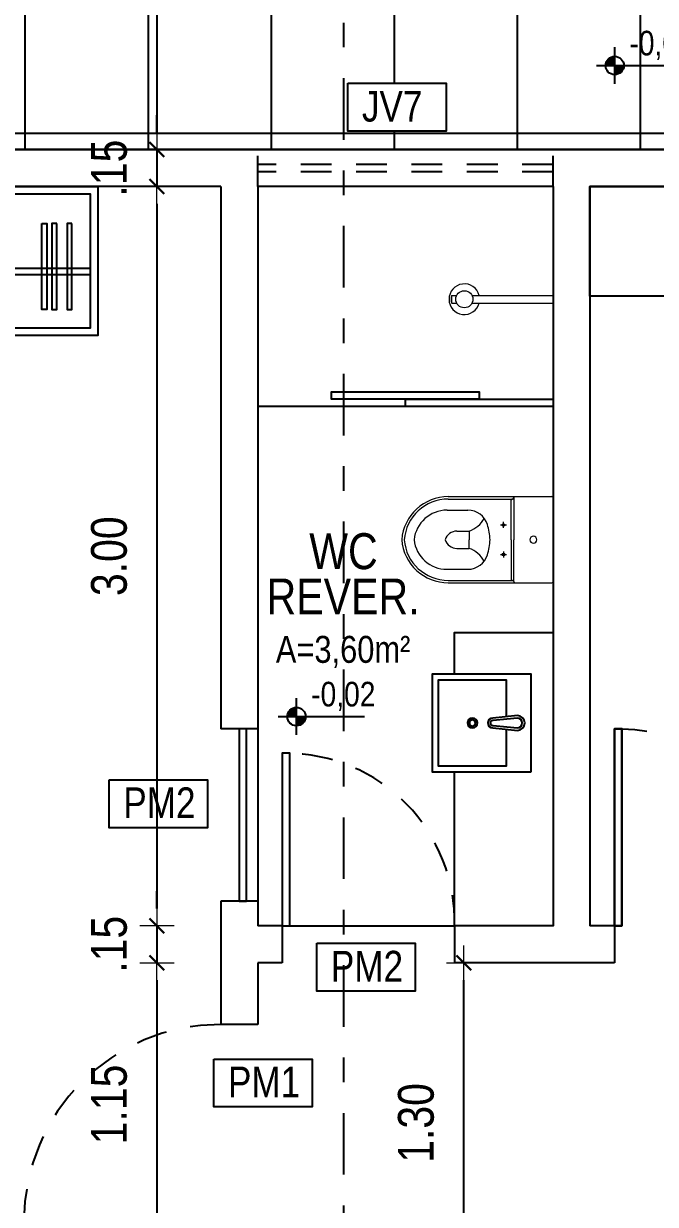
# Model space of a CAD drawing. Header units: millimetres. Extents: x 2718 to 3327, y 272 to 594.
# Drawn here: x 3068.779 to 3071.346, y 428.678 to 433.47 of the extents above; entities that cross this region are included whole.
import ezdxf
from ezdxf.enums import TextEntityAlignment as Align

# ---------------------------------------------------------------- set-up
doc = ezdxf.new("R2010")
doc.units = ezdxf.units.MM
doc.header["$MEASUREMENT"] = 0
doc.linetypes.add('DASHDOT2', pattern=[0.5, 0.25, -0.125, 0, -0.125])
doc.linetypes.add('HIDDEN2', pattern=[0.1875, 0.125, -0.0625])
doc.layers.get('0').update_dxf_attribs({"linetype": 'CONTINUOUS'})
doc.layers.get('DEFPOINTS').update_dxf_attribs({"linetype": 'CONTINUOUS'})
for name, color, linetype in [('003', 3, 'CONTINUOUS'), ('AR-MOB', 252, 'CONTINUOUS'), ('COTA', 7, 'CONTINUOUS'), ('E-txt-g', 3, 'CONTINUOUS'), ('LAYER1', 7, 'CONTINUOUS'), ('MOB', 251, 'CONTINUOUS')]:
    doc.layers.add(name, color=color, linetype=linetype)
for name, color, linetype, lineweight in [('E-Lay-9', 9, 'CONTINUOUS', 9), ('E-Pen-C', 4, 'CONTINUOUS', 15), ('E-Pen-G', 3, 'CONTINUOUS', 30), ('E-Txt-W', 7, 'CONTINUOUS', 20)]:
    doc.layers.add(name, color=color, linetype=linetype, lineweight=lineweight)
doc.styles.add('F2', font='ARIALN.TTF')
doc.styles.add('REG60', font='romans.shx', dxfattribs={"width": 0.8, "height": 0.15})
doc.styles.add('REG80', font='romans.shx', dxfattribs={"width": 0.8, "height": 0.2})
doc.dimstyles.new('DIMENSION-1', dxfattribs={"dimtxt": 0.145, "dimasz": 0.07, "dimexe": 1, "dimexo": 0, "dimgap": 0.12, "dimtad": 1, "dimzin": 7, "dimdsep": 46, "dimtxsty": 'F2', "dimblk1": 'TRACO', "dimblk2": 'TRACO', "dimsah": 1, "dimcen": 1, "dimse1": 1, "dimse2": 1, "dimclrd": 4, "dimclre": 256, "dimclrt": 4, "dimadec": 8, "dimazin": 0, "dimtfac": 1, "dimtix": 1, "dimtmove": 2, "dimatfit": 3, "dimldrblk": 'TRACO', "dimfxl": 1, "dimtolj": 1, "dimtzin": 0, "dimarcsym": 0})

# ---------------------------------------------------------------- blocks, each defined once
blk = doc.blocks.new('TXT-AMB75')
at = {"layer": 'E-txt-g', "style": 'REG80', "width": 0.8, "flags": 8}
blk.add_attdef('TXT', text='', height=0.2, dxfattribs=at).set_placement((0.0055, 0.2964), align=Align.CENTER)
at = {"layer": 'E-Txt-W', "style": 'REG60', "width": 0.8, "flags": 8}
blk.add_attdef('TXT', text='', height=0.15, dxfattribs=at).set_placement((0.0055, 0.0271), align=Align.CENTER)
blk = doc.blocks.new('NV')
at = {"color": 4, "linetype": 'ByBlock', "ltscale": 0.5}
for p, q in [((-1.4143, -0.1421), (-1.4143, 0.1067)), ((-1.5387, -0.0177), (-0.9535, -0.0177))]:
    blk.add_line(p, q, dxfattribs=at)
at = {"color": 4, "ltscale": 2.5}
blk.add_circle((-1.4143, -0.0177), 0.0622, dxfattribs=at)
at = {"color": 4}
for points in [[(-1.4143, -0.0177), (-1.4583, 0.0263), (-1.4765, -0.0177), (-1.4717, 0.0061)], [(-1.4143, -0.0177), (-1.4143, 0.0445), (-1.4583, 0.0263), (-1.4381, 0.0398)], [(-1.4143, -0.0177), (-1.3521, -0.0177), (-1.3703, -0.0617), (-1.3568, -0.0415)], [(-1.4143, -0.0177), (-1.3703, -0.0617), (-1.4143, -0.0799), (-1.3905, -0.0752)]]:
    blk.add_solid(points, dxfattribs=at)
at = {"layer": 'E-Txt-W', "color": 4, "ltscale": 2.5, "style": 'F2'}
blk.add_attdef('COTAPISO', (-1.3058, 0.0735), '', height=0.15, dxfattribs=at)
blk = doc.blocks.new('TRACO')
at = {"layer": 'E-Pen-C'}
for p, q in [((0, 1), (0, -1)), ((-1, 0), (1, 0))]:
    blk.add_line(p, q, dxfattribs=at)
at = {"layer": 'E-Pen-G'}
blk.add_line((-0.424, -0.424), (0.424, 0.424), dxfattribs=at)
blk = doc.blocks.new('*D420')
at = {"layer": 'COTA', "color": 4, "linetype": 'Continuous', "lineweight": -2, "transparency": 16777216}
blk.add_line((3069.3205, 434.3898), (3069.3205, 433.0289), dxfattribs=at)
at = {"layer": 'DEFPOINTS', "color": 0, "linetype": 'Continuous', "transparency": 16777216}
for p in [(3069.4346, 434.4598), (3069.3205, 432.9589), (3069.4344, 432.9589, -1.8296)]:
    blk.add_point(p, dxfattribs=at)
at = {"layer": 'COTA', "color": 4, "linetype": 'Continuous', "lineweight": -2, "transparency": 16777216, "xscale": 0.07, "yscale": 0.07, "zscale": 0.07}
for p, rotation in [((3069.3205, 434.4598), 90), ((3069.3205, 432.9589), 270)]:
    blk.add_blockref('TRACO', p, dxfattribs=dict(at, rotation=rotation))
at = {"layer": 'COTA', "color": 4, "linetype": 'Continuous', "transparency": 16777216, "insert": (3069.1264, 433.7094), "char_height": 0.145, "attachment_point": 5, "rotation": 90, "style": 'F2'}
blk.add_mtext('\\A1;1.50', dxfattribs=at)
blk = doc.blocks.new('*D421')
at = {"layer": 'COTA', "color": 4, "linetype": 'Continuous', "lineweight": -2, "transparency": 16777216}
for p, q in [((3069.3205, 433.0289), (3069.3205, 433.0989)), ((3069.3205, 432.9589), (3069.3205, 432.8089)), ((3069.3205, 432.7389), (3069.3205, 432.6689))]:
    blk.add_line(p, q, dxfattribs=at)
at = {"layer": 'DEFPOINTS', "color": 0, "linetype": 'Continuous', "transparency": 16777216}
for p in [(3069.4344, 432.9589, -1.8296), (3069.3205, 432.8089), (3069.5799, 432.8089, -1.8296)]:
    blk.add_point(p, dxfattribs=at)
at = {"layer": 'COTA', "color": 4, "linetype": 'Continuous', "lineweight": -2, "transparency": 16777216, "xscale": 0.07, "yscale": 0.07, "zscale": 0.07}
for p, rotation in [((3069.3205, 432.9589), 270), ((3069.3205, 432.8089), 90)]:
    blk.add_blockref('TRACO', p, dxfattribs=dict(at, rotation=rotation))
at = {"layer": 'COTA', "color": 4, "linetype": 'Continuous', "transparency": 16777216, "insert": (3069.1264, 432.8839), "char_height": 0.145, "attachment_point": 5, "rotation": 90, "style": 'F2'}
blk.add_mtext('\\A1;.15', dxfattribs=at)
blk = doc.blocks.new('*D422')
at = {"layer": 'COTA', "color": 4, "linetype": 'Continuous', "lineweight": -2, "transparency": 16777216}
blk.add_line((3069.3205, 432.7389), (3069.3205, 429.8789), dxfattribs=at)
at = {"layer": 'DEFPOINTS', "color": 0, "linetype": 'Continuous', "transparency": 16777216}
for p in [(3069.5799, 432.8089, -1.8296), (3069.3205, 429.8089), (3069.7299, 429.8089, -1.8296)]:
    blk.add_point(p, dxfattribs=at)
at = {"layer": 'COTA', "color": 4, "linetype": 'Continuous', "lineweight": -2, "transparency": 16777216, "xscale": 0.07, "yscale": 0.07, "zscale": 0.07}
for p, rotation in [((3069.3205, 432.8089), 90), ((3069.3205, 429.8089), 270)]:
    blk.add_blockref('TRACO', p, dxfattribs=dict(at, rotation=rotation))
at = {"layer": 'COTA', "color": 4, "linetype": 'Continuous', "transparency": 16777216, "insert": (3069.1264, 431.3089), "char_height": 0.145, "attachment_point": 5, "rotation": 90, "style": 'F2'}
blk.add_mtext('\\A1;3.00', dxfattribs=at)
blk = doc.blocks.new('*D423')
at = {"layer": 'COTA', "color": 4, "linetype": 'Continuous', "lineweight": -2, "transparency": 16777216}
for p, q in [((3069.3205, 429.8789), (3069.3205, 429.9489)), ((3069.3205, 429.8089), (3069.3205, 429.6589)), ((3069.3205, 429.5889), (3069.3205, 429.5189))]:
    blk.add_line(p, q, dxfattribs=at)
at = {"layer": 'DEFPOINTS', "color": 0, "linetype": 'Continuous', "transparency": 16777216}
for p in [(3069.7299, 429.8089, -1.8296), (3069.3205, 429.6589), (3069.7299, 429.6589, -1.8296)]:
    blk.add_point(p, dxfattribs=at)
at = {"layer": 'COTA', "color": 4, "linetype": 'Continuous', "lineweight": -2, "transparency": 16777216, "xscale": 0.07, "yscale": 0.07, "zscale": 0.07}
for p, rotation in [((3069.3205, 429.8089), 270), ((3069.3205, 429.6589), 90)]:
    blk.add_blockref('TRACO', p, dxfattribs=dict(at, rotation=rotation))
at = {"layer": 'COTA', "color": 4, "linetype": 'Continuous', "transparency": 16777216, "insert": (3069.1264, 429.7339), "char_height": 0.145, "attachment_point": 5, "rotation": 90, "style": 'F2'}
blk.add_mtext('\\A1;.15', dxfattribs=at)
blk = doc.blocks.new('*D424')
at = {"layer": 'COTA', "color": 4, "linetype": 'Continuous', "lineweight": -2, "transparency": 16777216}
blk.add_line((3069.3205, 429.5889), (3069.3205, 428.5789), dxfattribs=at)
at = {"layer": 'DEFPOINTS', "color": 0, "linetype": 'Continuous', "transparency": 16777216}
for p in [(3069.7299, 429.6589, -1.8296), (3069.3205, 428.5089), (3069.5799, 428.5089, -1.8296)]:
    blk.add_point(p, dxfattribs=at)
at = {"layer": 'COTA', "color": 4, "linetype": 'Continuous', "lineweight": -2, "transparency": 16777216, "xscale": 0.07, "yscale": 0.07, "zscale": 0.07}
for p, rotation in [((3069.3205, 429.6589), 90), ((3069.3205, 428.5089), 270)]:
    blk.add_blockref('TRACO', p, dxfattribs=dict(at, rotation=rotation))
at = {"layer": 'COTA', "color": 4, "linetype": 'Continuous', "transparency": 16777216, "insert": (3069.1264, 429.0839), "char_height": 0.145, "attachment_point": 5, "rotation": 90, "style": 'F2'}
blk.add_mtext('\\A1;1.15', dxfattribs=at)
blk = doc.blocks.new('*D449')
at = {"layer": 'COTA', "color": 4, "linetype": 'Continuous', "lineweight": -2, "transparency": 16777216}
blk.add_line((3070.5674, 428.4289), (3070.5674, 429.5889), dxfattribs=at)
at = {"layer": 'DEFPOINTS', "color": 0, "linetype": 'Continuous', "transparency": 16777216}
for p in [(3070.5674, 429.6589), (3071.0477, 429.6589, -1.8296), (3071.3299, 428.3589, -1.8296)]:
    blk.add_point(p, dxfattribs=at)
at = {"layer": 'COTA', "color": 4, "linetype": 'Continuous', "lineweight": -2, "transparency": 16777216, "xscale": 0.07, "yscale": 0.07, "zscale": 0.07}
for p, rotation in [((3070.5674, 429.6589), 90), ((3070.5674, 428.3589), 270)]:
    blk.add_blockref('TRACO', p, dxfattribs=dict(at, rotation=rotation))
at = {"layer": 'COTA', "color": 4, "linetype": 'Continuous', "transparency": 16777216, "insert": (3070.3734, 429.0089), "char_height": 0.145, "attachment_point": 5, "rotation": 90, "style": 'F2'}
blk.add_mtext('\\A1;1.30', dxfattribs=at)
blk = doc.blocks.new('CUBA QUADRADA-flat-4-flat-1')
at = {"layer": 'MOB'}
blk.add_lwpolyline([(0, -0.2), (0.4, -0.2), (0.4, 0.2), (0, 0.2)], close=True, dxfattribs=at)
blk.add_lwpolyline([(0.1, -0.0255), (0.1, -0.175), (0.375, -0.175), (0.375, 0.175), (0.1, 0.175), (0.1, 0.0255)], dxfattribs=at)
for points in [[(0.155, -0.02), (0.055, -0.03, -1), (0.055, 0.03), (0.155, 0.02, -1)], [(0.155, -0.01), (0.055, -0.02, -1), (0.055, 0.02), (0.155, 0.01, -1)]]:
    blk.add_lwpolyline(points, format="xyb", close=True, dxfattribs=at)
for radius in [0.02, 0.0125]:
    blk.add_circle((0.2375, 0), radius, dxfattribs=at)
blk = doc.blocks.new('vaso-s')
at = {"color": 8}
for start, end in [(0, 180), (180, 0)]:
    blk.add_arc((0.08, 0), 0.0143, start, end, dxfattribs=at)
at = {"layer": 'E-Lay-9', "color": 8}
for p, q in [((0, 0.17), (0, 0)), ((0.4256, 0.175), (0.005, 0.175)), ((0.16, 0.17), (0.16, 0.17)), ((0.16, 0.17), (0.16, 0)), ((0.4256, 0.165), (0.165, 0.165)), ((0.17, 0), (0.17, 0.16)), ((0.4306, 0.12), (0.3459, 0.12)), ((0.2134, 0.06), (0.1891, 0.06)), ((0.2013, 0.0479), (0.2013, 0.0722)), ((0.3406, 0.035), (0.3406, 0)), ((0.3906, 0.035), (0.3406, 0.035)), ((0, -0.17), (0, 0)), ((0.16, -0.17), (0.16, 0)), ((0.17, 0), (0.17, -0.1601)), ((0.2013, -0.0479), (0.2013, -0.0722)), ((0.3406, -0.035), (0.3406, 0)), ((0.3906, -0.035), (0.3406, -0.035)), ((0.2134, -0.06), (0.1891, -0.06)), ((0.4306, -0.12), (0.3459, -0.12)), ((0.4256, -0.175), (0.005, -0.175)), ((0.16, -0.17), (0.16, -0.17)), ((0.4256, -0.165), (0.165, -0.165))]:
    blk.add_line(p, q, dxfattribs=at)
for centre in [(0.2013, 0.06), (0.2013, -0.06)]:
    blk.add_circle(centre, 0.005, dxfattribs=at)
for centre, radius, start, end in [((0.005, 0.17), 0.005, 90, 180), ((0.155, 0.17), 0.005, 0, 90), ((0.165, 0.17), 0.00495, 180, 270), ((0.165, 0.16), 0.00495, 0, 90), ((0.4256, -0.015), 0.19, 4.5281, 90), ((0.4256, -0.015), 0.18, 4.7802, 90), ((0.3459, 0.0375), 0.0825, 90, 163.0355), ((0.4306, -0.015), 0.135, 6.3794, 90), ((0.518, -0.015), 0.2624, 163.0355, 176.7233), ((0.3754, 0.1358), 0.1066, 206.9395, 250.9647), ((0.3906, -0.015), 0.05, 17.4576, 90), ((0.518, 0.015), 0.2624, 183.2767, 196.9645), ((0.3754, -0.1358), 0.1066, 109.0353, 153.0605), ((0.3906, 0.015), 0.05, 270, 342.5424), ((0.4256, 0.015), 0.19, 270, 355.4719), ((0.4256, 0.015), 0.18, 270, 355.2198), ((0.4306, 0.015), 0.135, 270, 353.6206), ((0.3459, -0.0375), 0.0825, 196.9645, 270), ((0.005, -0.17), 0.005, 180, 270), ((0.155, -0.17), 0.005, 270, 0), ((0.165, -0.17), 0.00495, 90, 180), ((0.165, -0.1601), 0.00495, 270, 0)]:
    blk.add_arc(centre, radius, start, end, dxfattribs=at)
blk = doc.blocks.new('Chuveiro')
at = {"layer": 'E-Lay-9', "color": 8}
for p, q in [((-0.0311, 0.0156), (-0.3604, 0.0156)), ((0.0509, 0.0156), (0.0311, 0.0156)), ((0.0509, 0.0156), (0.0509, -0.0156)), ((-0.0311, -0.0156), (-0.3604, -0.0156)), ((0.0509, -0.0156), (0.0311, -0.0156))]:
    blk.add_line(p, q, dxfattribs=at)
blk.add_circle((0, 0), 0.0348, dxfattribs=at)
for centre, radius, start, end in [((0, 0), 0.0624, 194.4775, 165.5225), ((0.0093, 0), 0.0444, 339.4266, 20.5734)]:
    blk.add_arc(centre, radius, start, end, dxfattribs=at)

msp = doc.modelspace()

# ---------------------------------------------------------------- hatches: boundary and pattern name
h = msp.add_hatch()
h.set_pattern_fill('ANSI37,_O', color=8, scale=4, angle=45)
h.set_pattern_definition([(90, (1504.2853, 394.5255), (-0.5, 1e-16), []), (180, (1504.2853, 394.5255), (-1e-16, -0.5), [])])
h.paths.add_polyline_path([(3066.5299, 432.9589), (3075.7299, 432.9589), (3075.7299, 434.4589), (3066.5299, 434.4589)])
h.paths.add_polyline_path([(3070.9295, 433.6782), (3071.81, 433.6782), (3071.81, 433.8969), (3070.9295, 433.8969)], flags=24)
h.paths.add_polyline_path([(3071.0287, 433.4638), (3071.7108, 433.4638), (3071.7108, 433.6609), (3071.0287, 433.6609)], flags=24)
h.paths.add_polyline_path([(3071.1804, 433.3003), (3071.1804, 433.3376), (3071.1661, 433.3348), (3071.154, 433.3267)], flags=24)
h.paths.add_polyline_path([(3071.1804, 433.3003), (3071.154, 433.3267), (3071.1459, 433.3146), (3071.1431, 433.3003)], flags=24)
h.paths.add_polyline_path([(3071.1804, 433.3003), (3071.2177, 433.3003), (3071.2149, 433.286), (3071.2068, 433.2739)], flags=24)
h.paths.add_polyline_path([(3071.1804, 433.3003), (3071.2068, 433.2739), (3071.1947, 433.2658), (3071.1804, 433.263)], flags=24)
edge = h.paths.add_edge_path(flags=16)
edge.add_line((3071.1804, 433.2257), (3071.1804, 433.375))
edge = h.paths.add_edge_path(flags=16)
edge.add_arc((3071.1804, 433.3003), 0.0373, 0, 360)
edge = h.paths.add_edge_path(flags=16)
edge.add_line((3071.1057, 433.3003), (3071.4568, 433.3003))
h.paths.add_polyline_path([(3071.21, 433.2914), (3071.5313, 433.2914), (3071.5313, 433.4717), (3071.21, 433.4717)], flags=24)
h.paths.add_polyline_path([(3069.6312, 434.2589), (3069.8312, 434.2589), (3069.8312, 434.4589), (3069.6312, 434.4589)], flags=16)
h.paths.add_polyline_path([(3072.6801, 434.2589), (3072.8801, 434.2589), (3072.8801, 434.4589), (3072.6801, 434.4589)], flags=16)
h.paths.add_polyline_path([(3073.0924, 433.2215), (3073.4927, 433.2215), (3073.4927, 433.0269), (3073.0924, 433.0269)], flags=16)
h.paths.add_polyline_path([(3070.0958, 433.2282), (3070.4961, 433.2282), (3070.4961, 433.0336), (3070.0958, 433.0336)], flags=16)
h.paths.add_polyline_path([(3066.5299, 434.2589), (3066.7299, 434.2589), (3066.7299, 434.4589), (3066.5299, 434.4589)], flags=17)
h.paths.add_polyline_path([(3069.2766, 433.5067), (3069.2766, 433.9025), (3068.9747, 433.9025), (3068.9747, 433.5067)], flags=24)
h.paths.add_polyline_path([(3074.3697, 433.5062), (3074.3697, 433.902), (3074.0678, 433.902), (3074.0678, 433.5062)], flags=24)
at = {"layer": 'COTA', "linetype": 'Continuous'}
h = msp.add_hatch(dxfattribs=at)
h.set_pattern_fill('PATIO3', color=8, scale=0.6, style=0, pattern_type=2)
h.set_pattern_definition([(243.4349, (1504.40528, 395.1255), (0.600000786, 0.599999495), [0.201246, -1.1403948]), (153.4349, (1504.52528, 395.0655), (0.599999495, -0.600000786), [0.1341642, -1.2074766]), (153.4349, (1504.67528, 395.0655), (0.599999495, -0.600000786), [0.1341642, -1.2074766]), (243.4349, (1504.55528, 395.1255), (0.600000786, 0.599999495), [0.0670818, -1.274559]), (153.4349, (1504.82528, 395.0655), (0.599999495, -0.600000786), [0.1341642, -1.2074766]), (243.4349, (1504.70528, 395.1255), (0.600000786, 0.599999495), [0.1341642, -1.2074766]), (158.1986, (1504.88528, 395.1135), (-1.800000164, 0.599999946), [0.0323112, -3.1987878]), (243.4349, (1504.85528, 395.1255), (0.600000786, 0.599999495), [0.0670818, -1.274559]), (154.9831, (1504.885276, 394.963495), (-7.7999997481, 3.60000110015), [0.0993174, -9.8324496]), (63.4349, (1504.70528, 394.8255), (-0.600000786, -0.599999495), [0.201246, -1.1403948]), (153.4349, (1504.76528, 394.9455), (0.599999495, -0.600000786), [0.1341642, -1.2074766]), (63.4349, (1504.55528, 394.8255), (-0.600000786, -0.599999495), [0.0670818, -1.274559]), (153.4349, (1504.61528, 394.9455), (0.599999495, -0.600000786), [0.1341642, -1.2074766]), (153.4349, (1504.46528, 394.9455), (0.599999495, -0.600000786), [0.1341642, -1.2074766]), (63.4349, (1504.40528, 394.8255), (-0.600000786, -0.599999495), [0.201246, -1.1403948]), (63.4349, (1504.79528, 394.7055), (-0.600000786, -0.599999495), [0.201246, -1.1403948]), (153.4349, (1504.85528, 394.8255), (0.599999495, -0.600000786), [0.1341642, -1.2074766]), (153.4349, (1504.70528, 394.8255), (0.599999495, -0.600000786), [0.1341642, -1.2074766]), (63.4349, (1504.49528, 394.7055), (-0.600000786, -0.599999495), [0.1341642, -1.2074766]), (153.4349, (1504.55528, 394.8255), (0.599999495, -0.600000786), [0.1341642, -1.2074766]), (153.4349, (1504.40528, 394.8255), (0.599999495, -0.600000786), [0.1341642, -1.2074766]), (63.4349, (1504.28528, 394.5855), (-0.600000786, -0.599999495), [0.201246, -1.1403948]), (153.4349, (1504.88528, 394.7355), (0.599999495, -0.600000786), [0.0670818, -1.274559]), (153.4349, (1504.79528, 394.7055), (0.599999495, -0.600000786), [0.1341642, -1.2074766]), (153.4349, (1504.64528, 394.7055), (0.599999495, -0.600000786), [0.1341642, -1.2074766]), (153.4349, (1504.49528, 394.7055), (0.599999495, -0.600000786), [0.1341642, -1.2074766]), (153.4349, (1504.34528, 394.7055), (0.599999495, -0.600000786), [0.0670818, -1.274559]), (153.4349, (1504.88528, 394.5855), (0.599999495, -0.600000786), [0.1341642, -1.2074766]), (63.4349, (1504.70528, 394.5255), (-0.600000786, -0.599999495), [0.1341642, -1.2074766]), (153.4349, (1504.73528, 394.5855), (0.599999495, -0.600000786), [0.1341642, -1.2074766]), (243.4349, (1504.46528, 394.6455), (0.600000786, 0.599999495), [0.1341642, -1.2074766]), (153.4349, (1504.58528, 394.5855), (0.599999495, -0.600000786), [0.1341642, -1.2074766]), (153.4349, (1504.43528, 394.5855), (0.599999495, -0.600000786), [0.1341642, -1.2074766]), (154.9831, (1504.375276, 395.065495), (-7.7999997481, 3.60000110015), [0.0993174, -9.8324496]), (158.1986, (1504.31528, 394.9455), (-1.800000164, 0.599999946), [0.0323112, -3.1987878]), (243.4349, (1504.67528, 394.7655), (0.600000786, 0.599999495), [0.201246, -1.1403948]), (63.4349, (1504.61528, 394.9455), (-0.600000786, -0.599999495), [0.0670818, -1.274559])])
h.paths.add_polyline_path([(3060.3799, 428.7089), (3061.5339, 428.7078), (3061.5299, 428.7089), (3061.5298, 434.4582), (3075.7299, 434.4582), (3075.7299, 435.6089), (3075.7299, 439.3089), (3072.0942, 439.3089), (3072.0576, 438.9089), (3071.9542, 438.5457), (3071.7507, 438.2372), (3071.4173, 437.9047), (3071.0602, 437.6986), (3070.6879, 437.5886), (3070.4601, 437.5666), (3060.3799, 437.5666)])
h.paths.add_polyline_path([(3069.444, 435.4723), (3069.9233, 435.1964), (3072.3012, 435.2501), (3073.5022, 435.278), (3073.8584, 435.3811), (3073.9805, 436.0698), (3073.9689, 436.5428), (3073.8659, 436.8669), (3073.7508, 437.0402), (3072.9635, 437.1232), (3070.6913, 437.1523), (3070.0311, 437.1169), (3069.4121, 436.9755), (3069.368, 436.6376), (3069.3687, 435.6459), (3069.4167, 435.4781)], flags=16)
h.paths.add_polyline_path([(3067.0837, 435.7925), (3067.0837, 435.8298), (3067.0694, 435.827), (3067.0573, 435.8189)], flags=24)
h.paths.add_polyline_path([(3067.0837, 435.7925), (3067.0573, 435.8189), (3067.0492, 435.8068), (3067.0464, 435.7925)], flags=24)
h.paths.add_polyline_path([(3067.0837, 435.7925), (3067.121, 435.7925), (3067.1182, 435.7782), (3067.1101, 435.7661)], flags=24)
h.paths.add_polyline_path([(3067.0837, 435.7925), (3067.1101, 435.7661), (3067.098, 435.758), (3067.0837, 435.7551)], flags=24)
edge = h.paths.add_edge_path(flags=16)
edge.add_line((3067.0837, 435.7178), (3067.0837, 435.8671))
edge = h.paths.add_edge_path(flags=16)
edge.add_arc((3067.0837, 435.7925), 0.0373, 0, 360)
edge = h.paths.add_edge_path(flags=16)
edge.add_line((3067.0091, 435.7925), (3067.3602, 435.7925))
h.paths.add_polyline_path([(3067.1134, 435.7836), (3067.4346, 435.7836), (3067.4346, 435.9639), (3067.1134, 435.9639)], flags=24)
h.paths.add_polyline_path([(3066.7386, 436.1666), (3067.8076, 436.1666), (3067.8076, 436.3929), (3066.7386, 436.3929)], flags=24)
h.paths.add_polyline_path([(3066.932, 435.956), (3067.6141, 435.956), (3067.6141, 436.1531), (3066.932, 436.1531)], flags=24)
h.paths.add_polyline_path([(3061.403, 435.4723), (3061.8823, 435.1964), (3064.2602, 435.2501), (3065.4612, 435.278), (3065.8174, 435.3811), (3065.9395, 436.0699), (3065.9278, 436.5429), (3065.8248, 436.8669), (3065.7098, 437.0402), (3064.9225, 437.1233), (3062.6503, 437.1524), (3061.99, 437.1169), (3061.371, 436.9756), (3061.3269, 436.6377), (3061.3276, 435.6459), (3061.3757, 435.4781)], flags=16)
h.paths.add_polyline_path([(3060.612, 435.953), (3061.0123, 435.953), (3061.0123, 435.7583), (3060.612, 435.7583)], flags=16)
h.paths.add_polyline_path([(3060.415, 433.9372), (3060.415, 436.9372), (3060.385, 436.9372), (3060.385, 433.9372)], flags=16)
h.paths.add_polyline_path([(3060.415, 429.4335), (3060.415, 432.9372), (3060.385, 432.9372), (3060.385, 429.4335)], flags=16)
h.paths.add_polyline_path([(3060.612, 431.7891), (3061.0123, 431.7891), (3061.0123, 431.5945), (3060.612, 431.5945)], flags=16)
h.paths.add_polyline_path([(3066.8309, 435.3574), (3067.91, 435.3574), (3067.91, 435.5618), (3066.8309, 435.5618)], flags=24)
h.paths.add_polyline_path([(3066.7066, 435.5252), (3068.1598, 435.5252), (3068.1598, 435.6884), (3066.7066, 435.6884)], flags=24)
h.paths.add_polyline_path([(3067.9844, 434.816), (3068.3803, 434.816), (3068.3803, 435.1178), (3067.9844, 435.1178)], flags=24)
h.paths.add_polyline_path([(3068.6472, 435.8172), (3068.6472, 436.213), (3068.3453, 436.213), (3068.3453, 435.8172)], flags=24)
h.paths.add_polyline_path([(3064.5827, 434.816), (3064.9786, 434.816), (3064.9786, 435.1178), (3064.5827, 435.1178)], flags=24)
h.paths.add_polyline_path([(3066.4746, 434.816), (3066.7781, 434.816), (3066.7781, 435.1178), (3066.4746, 435.1178)], flags=24)
h.paths.add_polyline_path([(3069.5759, 434.816), (3069.8794, 434.816), (3069.8794, 435.1178), (3069.5759, 435.1178)], flags=24)
h.paths.add_polyline_path([(3071.0589, 434.816), (3071.4547, 434.816), (3071.4547, 435.1178), (3071.0589, 435.1178)], flags=24)
h.paths.add_polyline_path([(3072.6249, 434.816), (3072.9283, 434.816), (3072.9283, 435.1178), (3072.6249, 435.1178)], flags=24)
h.paths.add_polyline_path([(3074.1082, 434.816), (3074.5041, 434.816), (3074.5041, 435.1178), (3074.1082, 435.1178)], flags=24)
h.paths.add_polyline_path([(3075.1517, 434.8306), (3075.1517, 435.2264), (3074.8498, 435.2264), (3074.8498, 434.8306)], flags=24)
h.paths.add_polyline_path([(3060.5771, 434.816), (3060.973, 434.816), (3060.973, 435.1178), (3060.5771, 435.1178)], flags=24)
h.paths.add_polyline_path([(3061.8271, 434.816), (3062.2229, 434.816), (3062.2229, 435.1178), (3061.8271, 435.1178)], flags=24)
h.paths.add_polyline_path([(3062.6245, 434.816), (3062.928, 434.816), (3062.928, 435.1178), (3062.6245, 435.1178)], flags=24)
h.paths.add_polyline_path([(3075.4046, 438.5923), (3075.7868, 438.5923), (3075.7868, 438.8837), (3075.4046, 438.8837)], flags=9)
h.paths.add_polyline_path([(3074.2776, 438.5923), (3074.5705, 438.5923), (3074.5705, 438.8837), (3074.2776, 438.8837)], flags=24)
h.paths.add_polyline_path([(3073.1398, 438.5923), (3073.5219, 438.5923), (3073.5219, 438.8837), (3073.1398, 438.8837)], flags=24)
h.paths.add_polyline_path([(3072.0942, 438.5923), (3072.3872, 438.5923), (3072.3872, 438.8837), (3072.0942, 438.8837)], flags=24)
h.paths.add_polyline_path([(3074.4748, 438.8938), (3076.2538, 438.8938), (3076.2538, 439.166), (3074.4748, 439.166)], flags=9)
h.paths.add_polyline_path([(3061.3124, 431.3861), (3061.3124, 431.782), (3061.0106, 431.782), (3061.0106, 431.3861)], flags=24)

# ---------------------------------------------------------------- linework, layer by layer
at = {"color": 8}
for points in [[(3066.5299, 432.9589), (3075.7299, 432.9589), (3075.7299, 434.4589), (3066.5299, 434.4589)], [(3066.6799, 432.8089), (3069.0799, 432.8089), (3069.0799, 432.205), (3066.6799, 432.205)], [(3066.7099, 432.7789), (3069.0499, 432.7789), (3069.0499, 432.235), (3066.7099, 432.235)], [(3071.0799, 432.3641), (3071.0799, 432.8089), (3072.5099, 432.8089), (3072.5099, 432.3641)]]:
    msp.add_lwpolyline(points, close=True, dxfattribs=at)
at = {"color": 6}
for points, elevation in [([(3070.0958, 433.2282), (3070.4961, 433.2282), (3070.4961, 433.0336), (3070.0958, 433.0336)], 3.6592), ([(3069.1263, 430.4013), (3069.5266, 430.4013), (3069.5266, 430.2067), (3069.1263, 430.2067)], 1.8296), ([(3069.9696, 429.7381), (3070.3699, 429.7381), (3070.3699, 429.5434), (3069.9696, 429.5434)], 1.8296), ([(3069.5515, 429.2683), (3069.9518, 429.2683), (3069.9518, 429.0736), (3069.5515, 429.0736)], 3.6592)]:
    msp.add_lwpolyline(points, close=True, dxfattribs=dict(at, elevation=elevation))
at = {"color": 7}
for points in [[(3070.6299, 431.9463), (3070.0299, 431.9463), (3070.0299, 431.9763), (3070.6299, 431.9763)], [(3070.9299, 431.9163), (3070.3299, 431.9163), (3070.3299, 431.9463), (3070.9299, 431.9463)]]:
    msp.add_lwpolyline(points, close=True, dxfattribs=at)
at = {"color": 8}
msp.add_lwpolyline([(3070.5299, 430.8321), (3070.5299, 430.9998), (3070.9299, 430.9998), (3070.9299, 429.8089), (3070.5299, 429.8089), (3070.5299, 430.4321)], dxfattribs=at)
at = {"color": 8, "linetype": 'HIDDEN2'}
for centre, radius, start, end in [((3071.1799, 429.8089), 0.8, 0, 90), ((3069.8449, 429.8237), 0.6852, 358.759, 90), ((3069.5799, 428.6089, -0.8927), 0.8, 90, 180)]:
    msp.add_arc(centre, radius, start, end, dxfattribs=at)
at = {"layer": '003', "color": 8, "ltscale": 0.5}
for p, q in [((3066.7099, 432.4773), (3069.0499, 432.4773)), ((3066.7099, 432.4523), (3069.0499, 432.4523))]:
    msp.add_line(p, q, dxfattribs=at)
for points in [[(3068.8527, 432.6596), (3068.8727, 432.6596), (3068.8727, 432.3096), (3068.8527, 432.3096)], [(3068.9137, 432.6596), (3068.8937, 432.6596), (3068.8937, 432.3096), (3068.9137, 432.3096)], [(3068.9752, 432.6596), (3068.9552, 432.6596), (3068.9552, 432.3096), (3068.9752, 432.3096)]]:
    msp.add_lwpolyline(points, close=True, dxfattribs=at)
at = {"layer": 'COTA', "color": 2, "linetype": 'DASHDOT2'}
msp.add_line((3070.0793, 420.3991), (3070.0793, 444.9886), dxfattribs=at)
at = {"layer": 'COTA', "color": 5, "linetype": 'Continuous'}
for p, q in [((3072.5013, 432.9589), (3066.5299, 432.9589)), ((3069.5799, 432.8089), (3066.6799, 432.8089)), ((3069.5799, 432.8089), (3069.5799, 430.6089)), ((3069.7299, 432.8089), (3069.7299, 430.6089)), ((3070.9299, 432.8089), (3069.7299, 432.8089)), ((3070.9299, 432.8089), (3070.9299, 430.6943)), ((3070.9299, 432.8089), (3070.9299, 429.8089)), ((3071.0799, 432.8089), (3071.0799, 429.8089)), ((3071.0799, 432.8089), (3071.0799, 429.8089)), ((3072.5013, 432.8089), (3071.0799, 432.8089)), ((3069.7299, 430.6089), (3069.5799, 430.6089)), ((3069.7299, 429.9089), (3069.5799, 429.9089)), ((3069.5799, 429.9089), (3069.5799, 429.4089)), ((3069.7299, 429.9089), (3069.7299, 429.8089)), ((3069.8299, 429.8089), (3069.7299, 429.8089)), ((3069.8299, 429.8089), (3069.8299, 429.6589)), ((3070.5299, 429.8089), (3070.5299, 429.6589)), ((3070.9299, 429.8089), (3070.5299, 429.8089)), ((3071.1799, 429.8089), (3071.0799, 429.8089)), ((3071.1799, 429.8089), (3071.1799, 429.6589)), ((3069.8299, 429.6589), (3069.7299, 429.6589)), ((3069.7299, 429.6589), (3069.7299, 429.4089)), ((3071.1799, 429.6589), (3070.5299, 429.6589)), ((3069.7299, 429.4089), (3069.5799, 429.4089))]:
    msp.add_line(p, q, dxfattribs=at)
at = {"layer": 'COTA', "color": 8, "linetype": 'HIDDEN2'}
for p, q in [((3069.7299, 432.8089), (3069.7299, 432.9589)), ((3070.9299, 432.8089), (3070.9299, 432.9589)), ((3070.9299, 432.8989), (3069.7299, 432.8989)), ((3070.9299, 432.8689), (3069.7299, 432.8689))]:
    msp.add_line(p, q, dxfattribs=at)
at = {"layer": 'COTA', "color": 8, "linetype": 'Continuous'}
for p, q in [((3070.9299, 431.9163), (3069.7299, 431.9163)), ((3069.7299, 430.6089), (3069.7299, 429.9089)), ((3069.8299, 429.8089), (3070.5301, 429.8089))]:
    msp.add_line(p, q, dxfattribs=at)
at = {"layer": 'COTA', "color": 7, "linetype": 'Continuous'}
for points in [[(3069.6549, 429.9089), (3069.6849, 429.9089), (3069.6849, 430.6089), (3069.6549, 430.6089)], [(3069.8299, 429.8089), (3069.8599, 429.8089), (3069.8599, 430.5089), (3069.8299, 430.5089)]]:
    msp.add_lwpolyline(points, close=True, dxfattribs=at)
at = {"layer": 'E-Pen-G', "color": 7, "elevation": 0.8927}
msp.add_lwpolyline([(3071.1799, 429.8089), (3071.1799, 430.6089), (3071.2099, 430.6089), (3071.2099, 429.8089)], close=True, dxfattribs=at)

# ---------------------------------------------------------------- block references
ref = msp.add_blockref('NV', (3072.0289, 433.3109, 1.8296), dxfattribs=dict(xscale=0.6, yscale=0.6, zscale=0.6))
ref.add_attrib('COTAPISO', '-0,02', (3071.2401, 433.3412, 1.8296), dxfattribs={"layer": 'E-Txt-W', "color": 4, "ltscale": 2.5, "height": 0.1, "style": 'F2'})
ref = msp.add_blockref('TXT-AMB75', (3070.0743, 431.0403, 1.8296), dxfattribs=dict(xscale=0.7290000000000001, yscale=0.7290000000000001, zscale=0.7290000000000001))
ref.add_attrib('TXT', 'WC', dxfattribs={"layer": 'E-txt-g', "color": 2, "height": 0.1458, "style": 'F2'}).set_placement((3070.0783, 431.2564, 1.8296), align=Align.CENTER)
ref = msp.add_blockref('TXT-AMB75', (3070.0728, 430.8564, 1.8296), dxfattribs=dict(xscale=0.7290000000000001, yscale=0.7290000000000001, zscale=0.7290000000000001))
ref.add_attrib('TXT', 'REVER.', dxfattribs={"layer": 'E-txt-g', "color": 2, "height": 0.1458, "style": 'F2'}).set_placement((3070.0768, 431.0725, 1.8296), align=Align.CENTER)
ref.add_attrib('TXT', 'A=3,60m²', dxfattribs={"layer": 'E-Txt-W', "height": 0.10935, "style": 'F2'}).set_placement((3070.0768, 430.8762, 1.8296), align=Align.CENTER)
ref = msp.add_blockref('NV', (3070.736, 430.6688, 1.8296), dxfattribs=dict(xscale=0.6, yscale=0.6, zscale=0.6))
ref.add_attrib('COTAPISO', '-0,02', (3069.9472, 430.6991, 1.8296), dxfattribs={"layer": 'E-Txt-W', "color": 4, "ltscale": 2.5, "height": 0.1, "style": 'F2'})
at = {"layer": 'AR-MOB', "xscale": -1}
msp.add_blockref('CUBA QUADRADA-flat-4-flat-1', (3070.8399, 430.6321), dxfattribs=at)
at = {"layer": 'E-Lay-9', "color": 7, "rotation": 180}
for name, p in [('Chuveiro', (3070.5695, 432.3517)), ('vaso-s', (3070.9299, 431.3758))]:
    msp.add_blockref(name, p, dxfattribs=at)

# ---------------------------------------------------------------- texts
at = {"layer": 'LAYER1', "color": 6, "linetype": 'Continuous', "style": 'F2'}
for s, p in [('JV7', (3070.1533, 433.1974, 3.6592)), ('PM2', (3069.1838, 430.3706, 1.8296)), ('PM2', (3070.0271, 429.7073, 1.8296)), ('PM1', (3069.6091, 429.2375, 3.6592))]:
    msp.add_text(s, height=0.1246, dxfattribs=at).set_placement(p, align=Align.TOP_LEFT)

# ---------------------------------------------------------------- dimensions: what is measured, and where the dimension line sits
at = {"layer": 'COTA', "color": 7, "linetype": 'Continuous'}
for base, p1, p2, picture, middle in [((3069.3205, 432.9589, 1.8296), (3069.4346, 434.4598, 1.8296), (3069.4344, 432.9589), '*D420', (3069.1264, 433.7094, 1.8296)), ((3069.3205, 432.8089, 1.8296), (3069.4344, 432.9589), (3069.5799, 432.8089), '*D421', (3069.1264, 432.8839, 1.8296)), ((3069.3205, 429.8089, 1.8296), (3069.5799, 432.8089), (3069.7299, 429.8089), '*D422', (3069.1264, 431.3089, 1.8296)), ((3069.3205, 429.6589, 1.8296), (3069.7299, 429.8089), (3069.7299, 429.6589), '*D423', (3069.1264, 429.7339, 1.8296)), ((3069.3205, 428.5089, 1.8296), (3069.7299, 429.6589), (3069.5799, 428.5089), '*D424', (3069.1264, 429.0839, 1.8296)), ((3070.5674, 429.6589, 1.8296), (3071.3299, 428.3589), (3071.0477, 429.6589), '*D449', (3070.3734, 429.0089, 1.8296))]:
    dim = msp.add_linear_dim(base=base, p1=p1, p2=p2, angle=90, dimstyle='DIMENSION-1', override={"dimfxl": 0.06}, dxfattribs=at)
    dim.commit()
    dim.dimension.update_dxf_attribs({"geometry": picture, "text_midpoint": middle})

doc.saveas('drawing.dxf')
